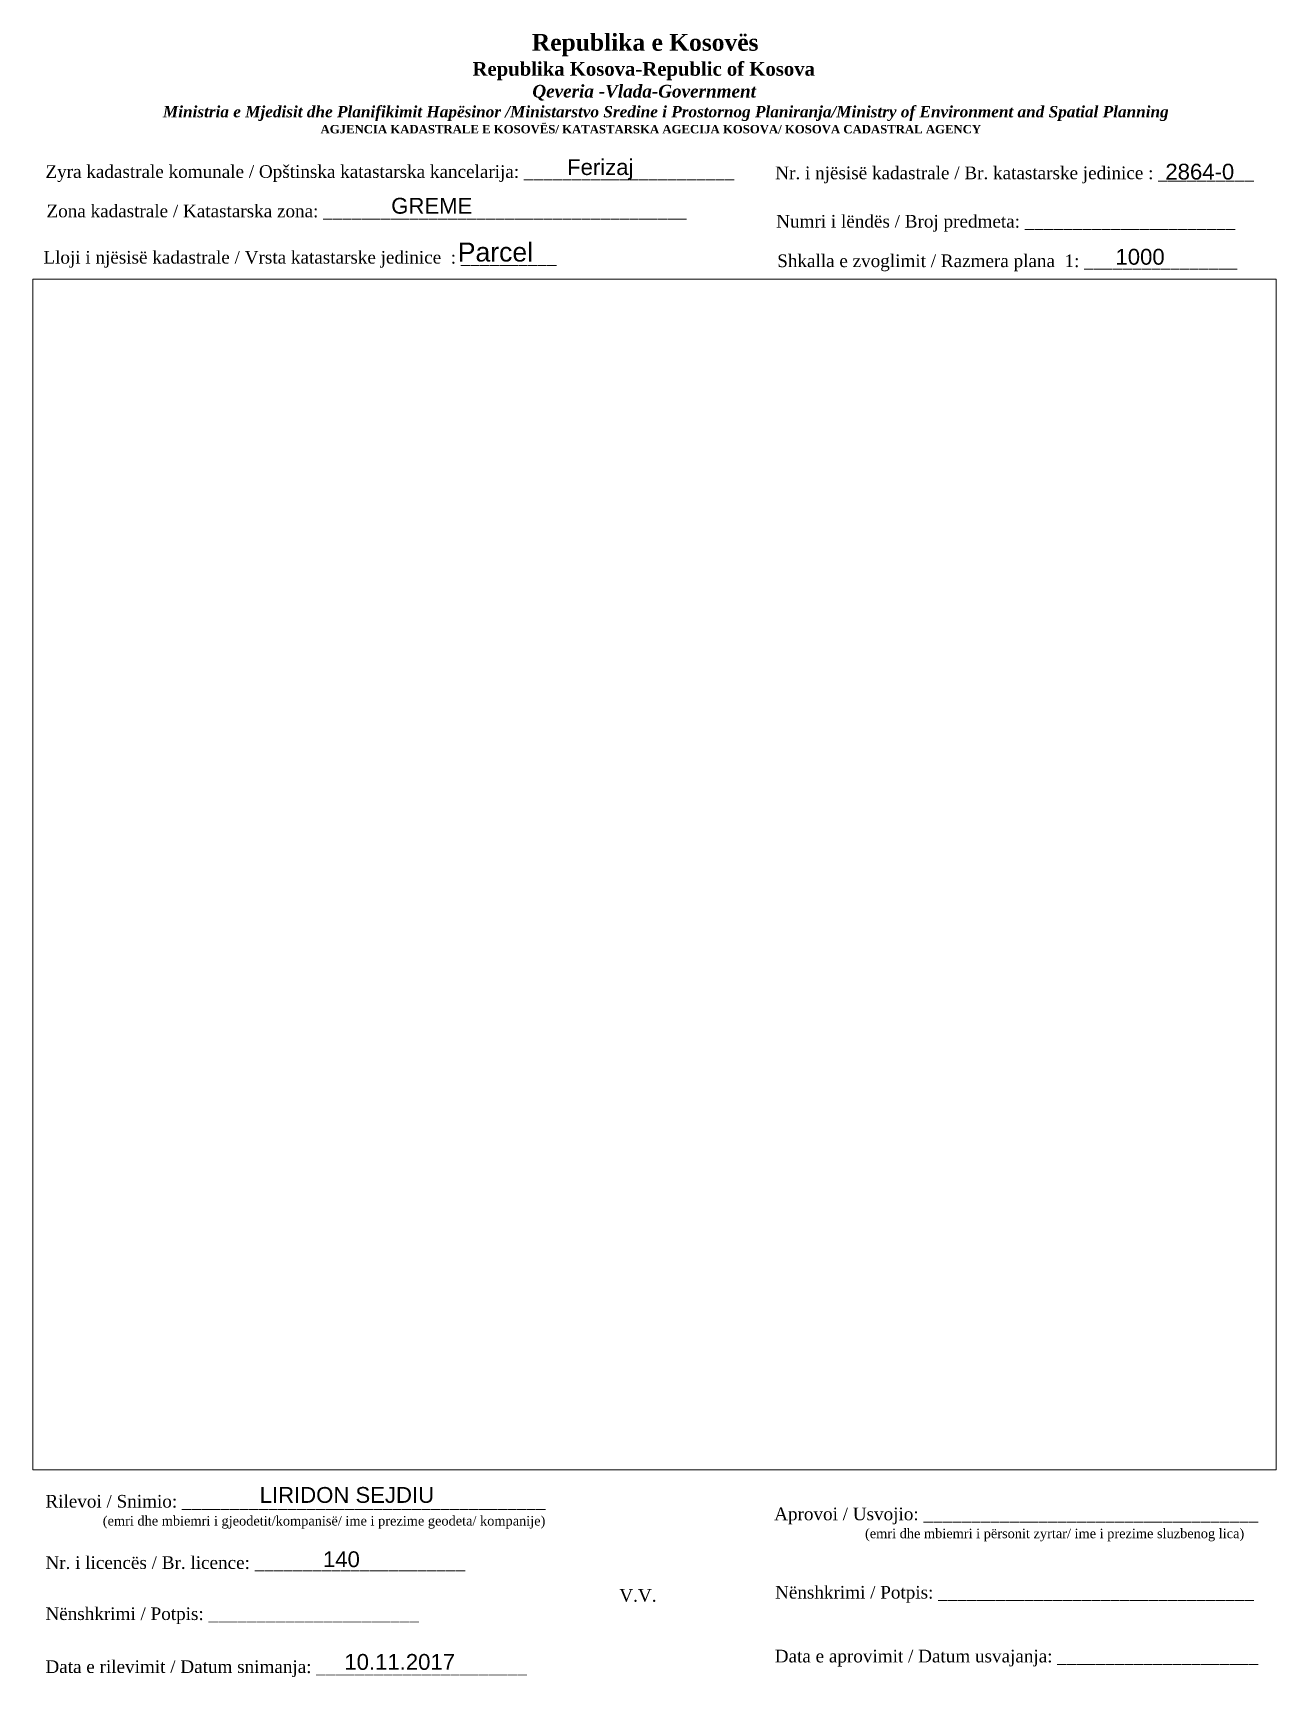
# Paper-space layout 'Manual_model' of a CAD drawing. Header units: metres. Extents: x 2 to 198, y 5 to 265.
import ezdxf

# ---------------------------------------------------------------- set-up
doc = ezdxf.new("R2010")
doc.units = ezdxf.units.M
doc.layers.add('Korniza e jashtme', color=7, linetype='Continuous')
doc.styles.get("Standard").update_dxf_attribs({"font": 'arial.ttf'})

psp = doc.layouts.new('Manual_model')

# ---------------------------------------------------------------- texts
at = {"attachment_point": 1}
for s, insert, char_height, width in [('\\pi77.297;{\\fBook Antiqua|b1|i0|c0|p18;\\H1.333x;Republika e Kosovës\\fTimes New Roman|b1|i0|c0|p18;\\P\\pi67.927;\\fBook Antiqua|b1|i0|c0|p18;\\H0.8125x;Republika Kosova-Republic of Kosova\\fTimes New Roman|b1|i0|c0|p18;\\P\\pi77.378;\\fBook Antiqua|b1|i1|c0|p18;\\H0.9233x;Qeveria -Vlada-Government \\P\\pi13.032,l6,t23.033;\\fTimes New Roman|b1|i1|c0|p18;\\H0.9x;Ministria e Mjedisit dhe Planifikimit Hapësinor /Ministarstvo Sredine i Prostornog Planiranja/Ministry of Environment and Spatial Planning\\P\\pi43.931,l0,tz;\\fBook Antiqua|b1|i0|c0|p18;\\H0.7406x;AGJENCIA KADASTRALE E KOSOVËS/ KATASTARSKA AGECIJA KOSOVA/ KOSOVA CADASTRAL AGENCY}', (3.16, 264.43), 2, 191.8237), ('Ferizaj', (86.03, 244.63), 2.5, 19.3474), ('{\\fTimes New Roman|b0|i0|c0|p18; Zyra kadastrale komunale / Opštinska katastarska kancelarija: ______________________}', (2.88, 243.68), 2, 114.6874), ('{\\fTimes New Roman|b0|i0|c0|p18;Nr. i njësisë kadastrale / Br. katastarske jedinice : __________}', (118.91, 243.47), 2, 98.5379), ('2864-0', (180.52, 243.91), 2.5, 19.3474), ('{\\fTimes New Roman|b0|i0|c0|p18; Zona kadastrale / Katastarska zona: ______________________________________}', (3.05, 237.45), 2, 101.8807), ('GREME', (58.25, 238.52), 2.5, 40.037), ('{\\fTimes New Roman|b0|i0|c0|p18; Numri i lëndës / Broj predmeta: ______________________}', (118.3, 235.82), 2, 83.344), ('{\\fArial|b0|i0|c0|p34;Parcel}', (68.77, 231.46), 3, 14.2476), ('{\\fTimes New Roman|b0|i0|c0|p18; Lloji i njësisë kadastrale / Vrsta katastarske jedinice  : __________ }', (2.56, 230.13), 2, 108.0893), ('{\\fTimes New Roman|b0|i0|c0|p18; Shkalla e zvoglimit / Razmera plana  1: ________________}', (118.46, 229.58), 2, 98.5379), ('1000', (172.64, 230.46), 2.5, 19.3474), ('LIRIDON SEJDIU', (37.47, 34.83), 2.5, 28.631), ('{\\fTimes New Roman|b0|i0|c0|p18; Rilevoi / Snimio: ______________________________________\\P             \\H0.75x;(emri dhe mbiemri i gjeodetit/kompanisë/ ime i prezime geodeta/ kompanije)}', (2.88, 33.58), 2, 87.3883), ('{\\fTimes New Roman|b0|i0|c0|p18; Aprovoi / Usvojio: ___________________________________\\P                    \\H0.75x;(emri dhe mbiemri i përsonit zyrtar/ ime i prezime sluzbenog lica)}', (117.98, 31.58), 2, 83.344), ('{\\fTimes New Roman|b0|i0|c0|p18; Nr. i licencës / Br. licence: ______________________\\P                                }', (2.88, 23.89), 2, 83.344), ('140', (47.47, 24.67), 2.5, 19.3474), ('{\\fTimes New Roman|b0|i0|c0|p18;V.V.                                 }', (94.28, 18.7), 2, 9.4297), ('{\\fTimes New Roman|b0|i0|c0|p18; Nënshkrimi / Potpis: _________________________________}', (118.12, 19.2), 2, 83.344), ('{\\fTimes New Roman|b0|i0|c0|p18; Nënshkrimi / Potpis: ______________________\\P                                 }', (2.88, 15.82), 2, 83.344), ('10.11.2017', (50.85, 8.45), 2.5, 19.3474), ('{\\fTimes New Roman|b0|i0|c0|p18; Data e aprovimit / Datum usvajanja: _____________________}', (118.07, 9.12), 2, 83.344), ('{\\fTimes New Roman|b0|i0|c0|p18; Data e rilevimit / Datum snimanja: ______________________\\P                                 }', (2.88, 7.45), 2, 83.344)]:
    psp.add_mtext(s, dxfattribs=dict(at, insert=insert, char_height=char_height, width=width))

# ---------------------------------------------------------------- viewports
at = {"layer": 'Korniza e jashtme', "view_target_point": (370776.427, 310629.57)}
psp.add_viewport(center=(99.83, 131.6), size=(196.35, 188.1097), view_center_point=(7141247.353, 4374653.614), view_height=188.10968, dxfattribs=at)

doc.saveas('drawing.dxf')
